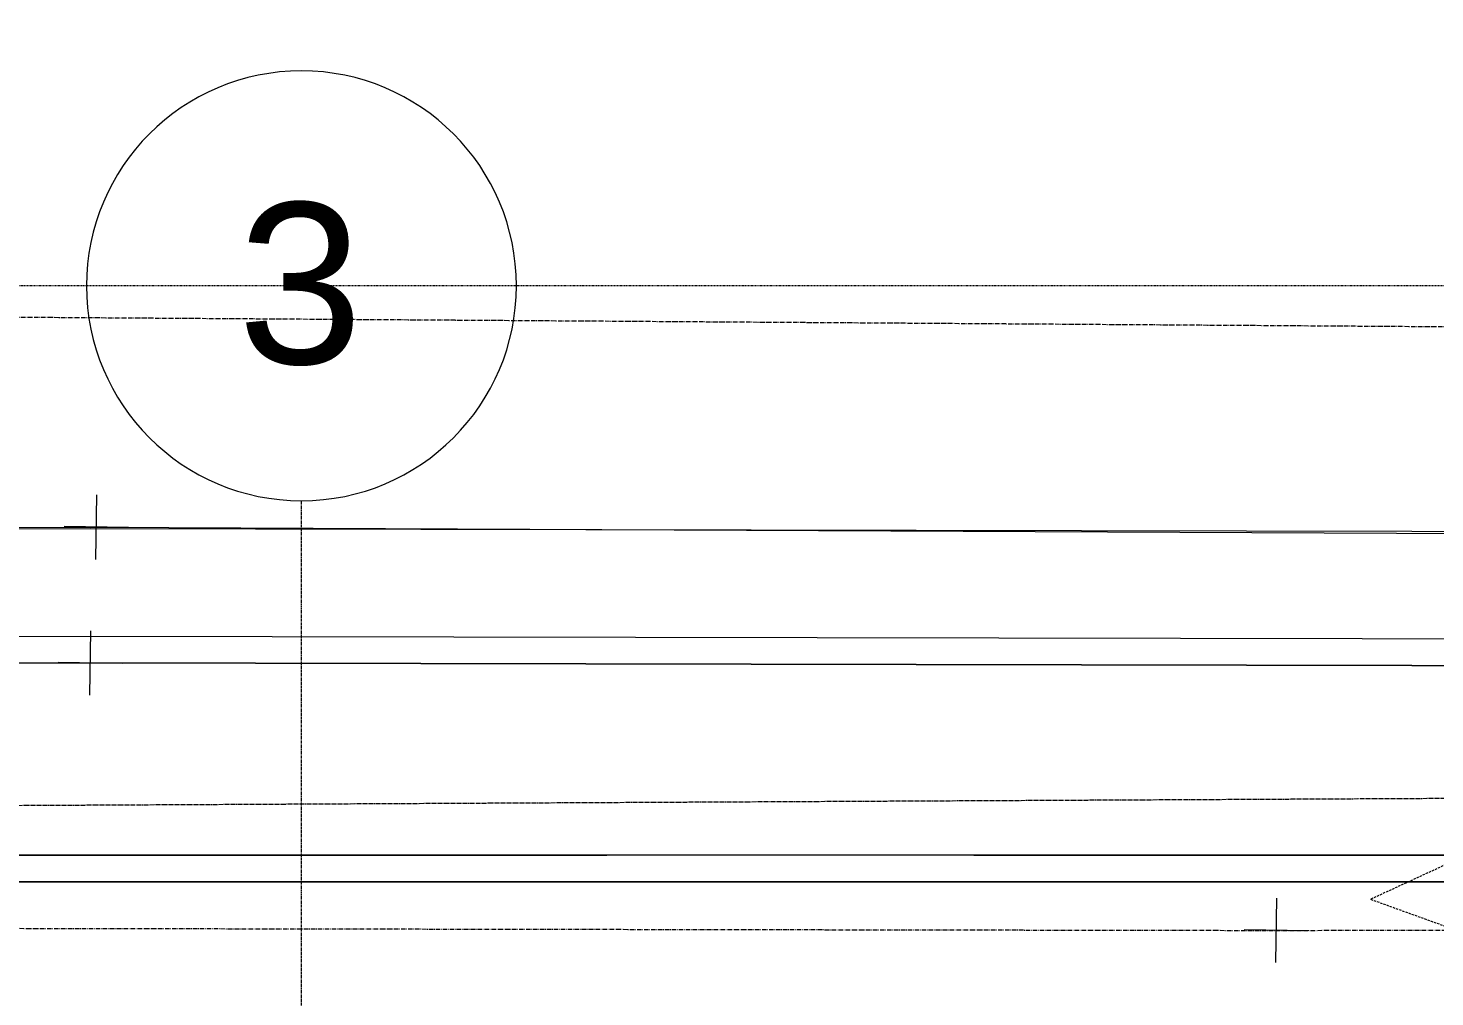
# Model space of a CAD drawing. Header units: inches. Extents: x -10205 to 13964, y -460 to 30702.
# Drawn here: x -2875.2 to -2561.1, y 12302.9 to 12519.3 of the extents above; entities that cross this region are included whole.
import ezdxf

# ---------------------------------------------------------------- set-up
doc = ezdxf.new("R2010")
doc.units = ezdxf.units.IN
doc.header["$MEASUREMENT"] = 0
for name, pattern in [('Aligning Line 1_8_', [0.25, 0.125, -0.125]), ('Grid Line 1_2_', [0.875, 0.5, -0.125, 0.125, -0.125]), ('IMPORT-DASHED _2_', [0.75, 0.5, -0.25]), ('IMPORT-GAS', [1.45, 1, -0.2, 0, -0.25]), ('IMPORT-OE', [1.3, 1, -0.15, 0, -0.15]), ('IMPORT-SAN', [1.4, 1, -0.13, 0, -0.27])]:
    doc.linetypes.add(name, pattern=pattern)
for name, color, linetype, lineweight in [('0-1', 7, 'Continuous', 5), ('0-7', 147, 'Continuous', 13), ('00base_6150001_dwg', 147, 'Continuous', 13), ('57', 147, 'Continuous', 13), ('6', 147, 'Continuous', 13), ('7', 147, 'Continuous', 13), ('C-TOPO', 7, 'Continuous', 9), ('E_RDWY_C_and_G', 1, 'Continuous', 13), ('E_TOPO_DTM_Breaklines', 147, 'Continuous', 13), ('E_TOPO_DTM_Contours_Minor', 147, 'IMPORT-DASHED _2_', 13), ('E_UTL_G', 147, 'IMPORT-GAS', 13), ('E_UTL_Overhead', 147, 'IMPORT-OE', 13), ('E_UTL_SAN_PIPE', 147, 'IMPORT-SAN', 13), ('G-ANNO-SYMB', 111, 'Aligning Line 1_8_', 9), ('S-GRID-1', 1, 'Grid Line 1_2_', 9), ('S-GRID-IDEN', 1, 'Continuous', 9)]:
    doc.layers.add(name, color=color, linetype=linetype, lineweight=lineweight)
doc.styles.add('Arial_7', font='arial.ttf', dxfattribs={"height": 36})

# ---------------------------------------------------------------- blocks, each defined once
blk = doc.blocks.new('1750 Ox - Topography_rvt-1-SITE PLAN - CAD FILE')
at = {"layer": 'C-TOPO'}
for p, q in [((-3131.41, 12334.59), (-2856.2, 12334.59)), ((-2856.2, 12334.59), (-3131.41, 12334.59)), ((-2746.02, 12334.59), (-2856.2, 12334.59)), ((-2856.2, 12334.59), (-2746.02, 12334.59)), ((-2664.1, 12334.59), (-2746.02, 12334.59)), ((-2664.1, 12334.59), (-2746.02, 12334.59)), ((-2295.47, 12334.59), (-2664.1, 12334.59)), ((-2664.1, 12334.59), (-2295.47, 12334.59)), ((-2853.16, 12328.59), (-3132.12, 12328.59)), ((-2853.16, 12328.59), (-3132.12, 12328.59)), ((-2741.48, 12328.59), (-2853.16, 12328.59)), ((-2741.48, 12328.59), (-2853.16, 12328.59)), ((-2658.44, 12328.59), (-2741.48, 12328.59)), ((-2658.44, 12328.59), (-2741.48, 12328.59)), ((-2297.07, 12328.59), (-2658.44, 12328.59)), ((-2297.07, 12328.59), (-2658.44, 12328.59))]:
    blk.add_line(p, q, dxfattribs=at)
blk = doc.blocks.new('00base_6150001_dwg-1748108-SITE PLAN - CAD FILE')
at = {"layer": '0-7', "flags": 128}
blk.add_lwpolyline([(4038565.92, 3368290.28), (4038421.34, 3368287.88), (4038349.66, 3369826.48), (4040914.03, 3369871.78), (4040968.51, 3366594.57)], dxfattribs=at)
at = {"layer": '57'}
for p, q in [((4040928.26, 3368357.73), (4040928.26, 3368372.13)), ((4040921.06, 3368364.93), (4040935.46, 3368364.93))]:
    blk.add_line(p, q, dxfattribs=at)
at = {"layer": '6'}
for p, q in [((4041013.94, 3368622.7), (4041013.94, 3368637.1)), ((4041006.74, 3368629.9), (4041021.14, 3368629.9))]:
    blk.add_line(p, q, dxfattribs=at)
at = {"layer": '7'}
for p, q in [((4040983.59, 3368623.55), (4040983.59, 3368637.95)), ((4040976.39, 3368630.75), (4040990.79, 3368630.75))]:
    blk.add_line(p, q, dxfattribs=at)
at = {"layer": 'E_RDWY_C_and_G', "flags": 128}
for points in [[(4040990.73, 3369792.48), (4040999.26, 3369466.83), (4041005.77, 3369068.12), (4041013.58, 3368631.24), (4041019.56, 3368225.58), (4041026.01, 3367849.59), (4041027.81, 3367688.14), (4041037.9, 3366978.74), (4041034.52, 3366765.6), (4040977.88, 3366634.21)], [(4040960.76, 3369790.92), (4040969.27, 3369466.19), (4040975.77, 3369067.61), (4040983.59, 3368630.75), (4040989.57, 3368225.1), (4040996.01, 3367849.17), (4040997.81, 3367687.76), (4041007.89, 3366978.76), (4041004.62, 3366772.01), (4040950.33, 3366646.09)], [(4040966.75, 3369791.24), (4040975.26, 3369466.32), (4040981.77, 3369067.71), (4040989.59, 3368630.85), (4040995.57, 3368225.2), (4041002.01, 3367849.25), (4041003.81, 3367687.84), (4041013.89, 3366978.76), (4041010.6, 3366770.73), (4040955.84, 3366643.71)]]:
    blk.add_lwpolyline(points, dxfattribs=at)
at = {"layer": 'E_TOPO_DTM_Breaklines', "flags": 128}
for points in [[(4040704.09, 3370012.36), (4040894.41, 3369965.73), (4040973.32, 3369858.41), (4040989.14, 3369792.11), (4040999.57, 3369468.77), (4041006.28, 3369068.7), (4041013.94, 3368629.9), (4041018.77, 3368226.76), (4041026.21, 3367881.78), (4041031.7, 3367687.21)], [(4040833.41, 3366576.99), (4040908.34, 3366606.31), (4040936.45, 3366629.72), (4040950.33, 3366646.09), (4041004.62, 3366772.01), (4041007.89, 3366978.76), (4040997.81, 3367687.76), (4040997.81, 3367736.68), (4040996.01, 3367849.17), (4040995.65, 3367882.26), (4040989.57, 3368225.1), (4040983.59, 3368630.75), (4040975.77, 3369067.61), (4040969.27, 3369466.19), (4040960.76, 3369790.92), (4040947.54, 3369847.25), (4040931.1, 3369880.15), (4040904.47, 3369917.31), (4040876.28, 3369932.57), (4040791.04, 3369978.74), (4040680.83, 3369980.95), (4040650.82, 3369981.89)]]:
    blk.add_lwpolyline(points, dxfattribs=at)
at = {"layer": 'E_TOPO_DTM_Contours_Minor', "flags": 128}
blk.add_lwpolyline([(4040935.56, 3368344.03), (4040915.22, 3368284.52), (4040977.41, 3368248.03), (4040957.82, 3368297.78)], close=True, dxfattribs=at)
at = {"layer": 'E_UTL_G', "flags": 128}
blk.add_lwpolyline([(4040898.15, 3370551.93), (4040908.94, 3369909.47), (4040909.47, 3369838.15), (4040916.39, 3369158.41), (4040928.26, 3368364.93), (4040938.95, 3367792.65)], dxfattribs=at)
at = {"layer": 'E_UTL_Overhead', "flags": 128}
blk.add_lwpolyline([(4041829.83, 3368324.01), (4040958.96, 3368298.69), (4040937.57, 3369288.59), (4040809.39, 3369894.42), (4041493.73, 3369961.86)], dxfattribs=at)
at = {"layer": 'E_UTL_SAN_PIPE'}
blk.add_line((4041044.86, 3370222.51), (4041082.77, 3366418.92), dxfattribs=at)
blk = doc.blocks.new('Grid - Grid Head - Circle-50561-SITE PLAN - CAD FILE')
at = {"layer": 'S-GRID-IDEN'}
for start, end in [(360, 180), (180, 360)]:
    blk.add_arc((0, 0), 0.25, start, end, dxfattribs=at)

msp = doc.modelspace()

# ---------------------------------------------------------------- linework, layer by layer
at = {"layer": 'G-ANNO-SYMB'}
msp.add_line((-514.42, 12461.73), (-4244.79, 12461.73), dxfattribs=at)
at = {"layer": 'S-GRID-1'}
msp.add_line((-2814.22, 9836.18), (-2814.22, 12413.74), dxfattribs=at)

# ---------------------------------------------------------------- block references
at = {"layer": '0-1'}
msp.add_blockref('1750 Ox - Topography_rvt-1-SITE PLAN - CAD FILE', (0, 0), dxfattribs=at)
at = {"layer": '00base_6150001_dwg', "rotation": 89.04760487178136}
msp.add_blockref('00base_6150001_dwg-1748108-SITE PLAN - CAD FILE', (3298136.14, -4084040.07), dxfattribs=at)
at = {"layer": 'S-GRID-IDEN', "xscale": 191.9999999999999, "yscale": 191.9999999999999, "zscale": 191.9999999999999}
msp.add_blockref('Grid - Grid Head - Circle-50561-SITE PLAN - CAD FILE', (-2814.22, 12461.74), dxfattribs=at)

# ---------------------------------------------------------------- texts
at = {"layer": 'S-GRID-IDEN', "insert": (-2828.48, 12480.31), "char_height": 36, "width": 33.936, "attachment_point": 1, "style": 'Arial_7'}
msp.add_mtext('3', dxfattribs=at)

doc.saveas('drawing.dxf')
